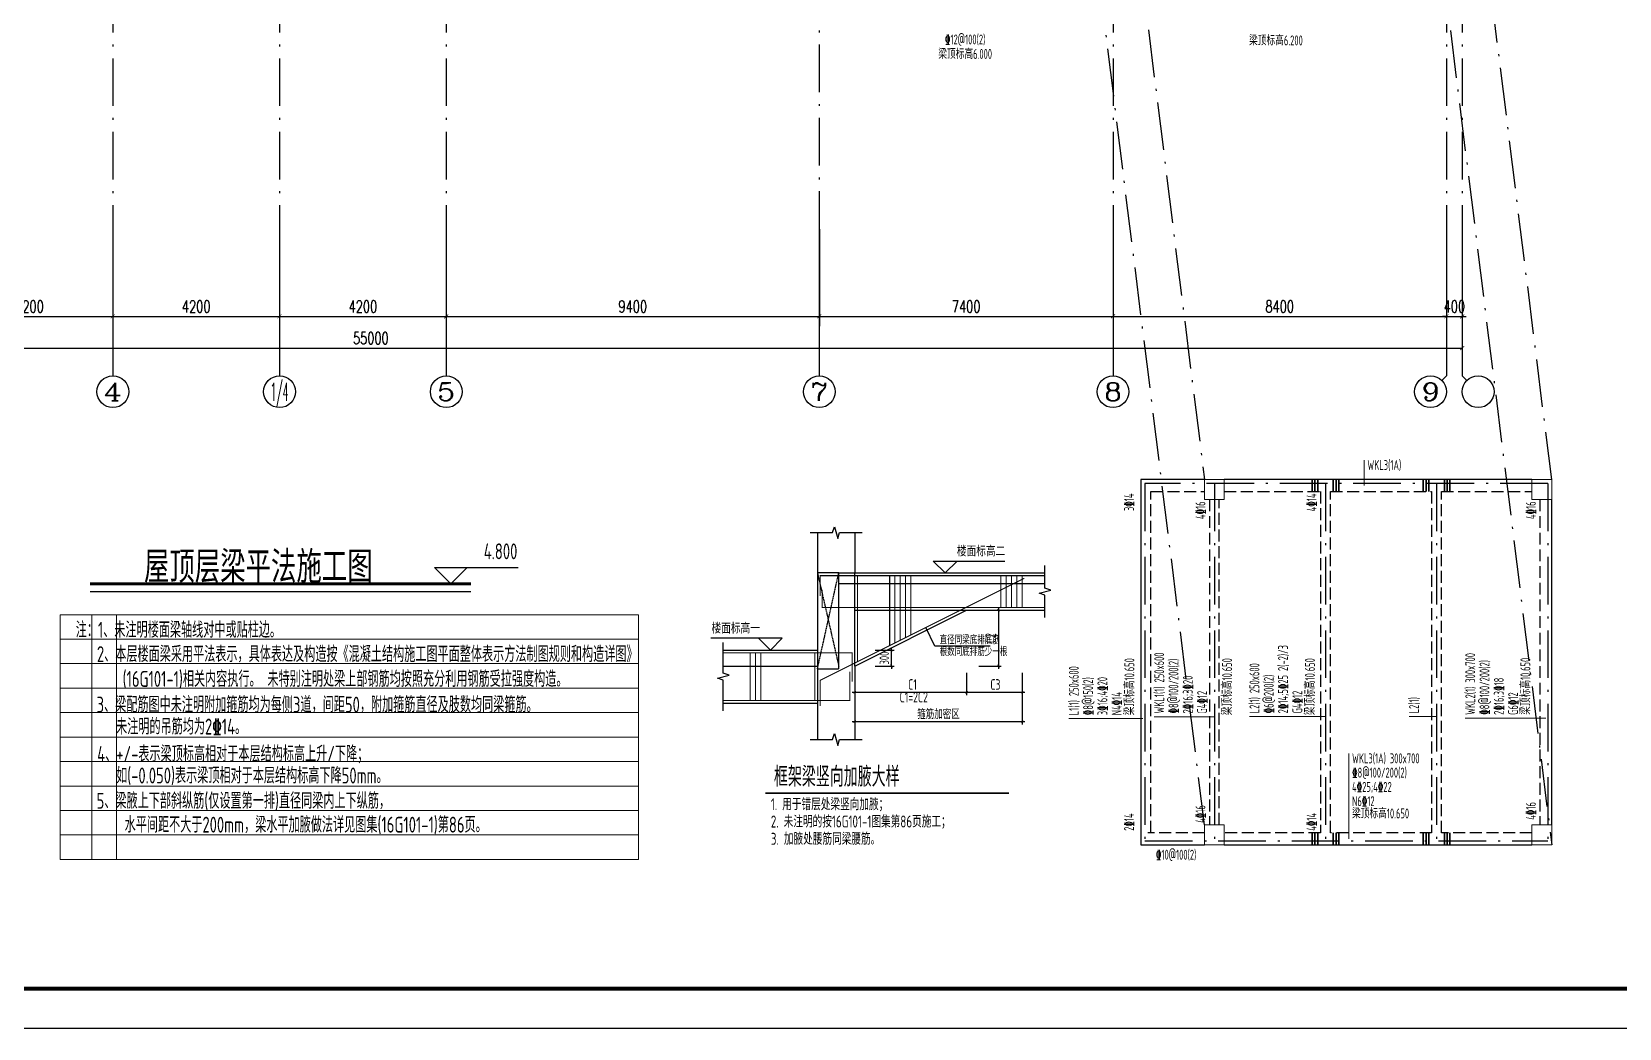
# Model space of a CAD drawing. Extents: x 169490 to 7584583, y -2399407 to 1374371.
# Drawn here: x 1738597 to 1778595, y 718146 to 743254 of the extents above; entities that cross this region are included whole.
import ezdxf
from ezdxf.enums import TextEntityAlignment as Align

# ---------------------------------------------------------------- set-up
doc = ezdxf.new("R2010")
doc.units = 0
doc.header["$LTSCALE"] = 100
for name, pattern in [('__DASH', [0.35, 0.25, -0.1]), ('D3轴线点划线', [18.5, 12, -3, 0.5, -3]), ('DASH', [0.35, 0.25, -0.1]), ('H3普通虚线', [4.2, 3, -1.2])]:
    doc.linetypes.add(name, pattern=pattern)
doc.layers.get('0').update_dxf_attribs({"linetype": 'CONTINUOUS'})
doc.layers.get('DEFPOINTS').update_dxf_attribs({"linetype": 'CONTINUOUS'})
for name, color, linetype in [('AXIS', 3, 'CONTINUOUS'), ('AXIS_TEXT', 4, 'CONTINUOUS'), ('C-AXIS(轴号)', 3, 'CONTINUOUS'), ('C-AXIS-T(字)', 7, 'CONTINUOUS'), ('C-DOTE', 8, 'D3轴线点划线'), ('C-K', 7, 'CONTINUOUS'), ('DIM', 3, 'CONTINUOUS'), ('DIM1', 3, 'CONTINUOUS'), ('PUB_DIM', 3, 'CONTINUOUS'), ('PUB_TEXT', 4, 'CONTINUOUS'), ('S-0-TEXT', 7, 'CONTINUOUS'), ('S-BEAM-LINE1', 4, 'CONTINUOUS'), ('S-BEAM-LINE2', 4, 'H3普通虚线'), ('S-DETL-LINE1', 2, 'CONTINUOUS'), ('TEXT', 7, 'CONTINUOUS'), ('THIN', 190, 'CONTINUOUS'), ('ZM-DIM', 7, 'CONTINUOUS'), ('图框', 140, 'CONTINUOUS'), ('文字', 7, 'CONTINUOUS'), ('门编号', 6, 'CONTINUOUS')]:
    doc.layers.add(name, color=color, linetype=linetype)
for name, color, linetype, lineweight in [('rein', 10, 'CONTINUOUS', 18), ('S-1-TEXT', 7, 'CONTINUOUS', 18), ('S-COLU-LINE1', 6, 'CONTINUOUS', 18), ('梁原位标注', 7, 'CONTINUOUS', 18), ('梁标注引线', 2, 'CONTINUOUS', 18), ('梁附加箍筋', 1, 'CONTINUOUS', 35), ('砼柱', 2, 'CONTINUOUS', 35)]:
    doc.layers.add(name, color=color, linetype=linetype, lineweight=lineweight)
doc.styles.add('_TCH_AXIS', font='COMPLEX', dxfattribs={"bigfont": 'GBCBIG'})
doc.styles.add('_TCH_DIM_T3', font='SIMPLEX.shx', dxfattribs={"width": 0.705882, "bigfont": 'GBCBIG.shx'})
doc.styles.add('BW_Rein', font='Tssdeng.shx', dxfattribs={"width": 0.7, "bigfont": 'hztxt.shx'})
doc.styles.add('COMPLEX', font='COMPLEX')
doc.styles.add('tssd', font='tssdeng.shx', dxfattribs={"width": 0.7, "bigfont": 'hztxt.shx'})
doc.styles.add('TSSD_Dimension', font='Tssdeng.shx', dxfattribs={"width": 0.7, "bigfont": 'tssdchn.shx'})
doc.styles.add('TSSD_Label', font='Tssdeng.shx', dxfattribs={"width": 0.7, "bigfont": 'hztxt.shx'})
doc.styles.add('TSSD_Norm', font='tssdeng.shx', dxfattribs={"bigfont": 'hztxt.shx'})
doc.styles.add('TSSD_REIN', font='tssdeng.shx', dxfattribs={"width": 0.7, "bigfont": 'hztxt.shx'})
doc.dimstyles.new('_TCH_ARCH&&100', dxfattribs={"dimtxt": 297.5, "dimasz": 100, "dimexe": 250, "dimexo": 300, "dimgap": 100, "dimtad": 1, "dimdec": 0, "dimzin": 0, "dimdsep": 46, "dimtxsty": '_TCH_DIM_T3', "dimblk": 'ARCHTICK', "dimcen": 0.09, "dimclrt": 7, "dimazin": 2, "dimtfac": 1, "dimtdec": 0, "dimtix": 1, "dimtmove": 2, "dimatfit": 3, "dimfxl": 1, "dimtolj": 1, "dimtzin": 0, "dimarcsym": 0})
doc.dimstyles.new('TSSD_50_100', dxfattribs={"dimtxt": 350, "dimasz": 100, "dimexe": 100, "dimexo": 250, "dimgap": 100, "dimtad": 1, "dimdec": 0, "dimlfac": 0.5, "dimzin": 0, "dimdsep": 46, "dimtxsty": 'TSSD_Dimension', "dimblk": 'ARCHTICK', "dimblk1": 'ARCHTICK', "dimblk2": 'ARCHTICK', "dimcen": 0, "dimdle": 100, "dimclrt": 7, "dimadec": 0, "dimazin": 0, "dimtfac": 1, "dimtdec": 0, "dimtix": 1, "dimtmove": 2, "dimatfit": 3, "dimfxl": 1, "dimtolj": 1, "dimtzin": 0, "dimarcsym": 0})

# ---------------------------------------------------------------- blocks, each defined once
blk = doc.blocks.new('_ARCHTICK')
at = {"const_width": 0.15}
blk.add_lwpolyline([(-0.5, -0.5), (0.5, 0.5)], dxfattribs=at)
blk = doc.blocks.new('*D1792')
at = {"layer": 'AXIS', "color": 0, "lineweight": -2, "transparency": 16777216}
for p, q in [((1719641, 738283), (1719641, 735033)), ((1774641, 738283), (1774641, 735033)), ((1719641, 735283), (1774641, 735283))]:
    blk.add_line(p, q, dxfattribs=at)
at = {"layer": 'DEFPOINTS', "color": 0, "transparency": 16777216}
for p in [(1719641, 738583), (1774641, 738583), (1774641, 735283)]:
    blk.add_point(p, dxfattribs=at)
at = {"layer": 'AXIS', "color": 0, "lineweight": -2, "transparency": 16777216, "xscale": 100, "yscale": 100, "zscale": 100, "rotation": 180}
blk.add_blockref('_ARCHTICK', (1719641, 735283), dxfattribs=at)
at = {"layer": 'AXIS', "color": 0, "lineweight": -2, "transparency": 16777216, "xscale": 100, "yscale": 100, "zscale": 100}
blk.add_blockref('_ARCHTICK', (1774641, 735283), dxfattribs=at)
at = {"layer": 'AXIS', "color": 7, "transparency": 16777216, "insert": (1747141, 735532), "char_height": 297.5, "attachment_point": 5, "style": '_TCH_DIM_T3'}
blk.add_mtext('\\A1;55000', dxfattribs=at)
blk = doc.blocks.new('*D1793')
at = {"layer": 'AXIS', "color": 0, "lineweight": -2, "transparency": 16777216}
for p, q in [((1774241, 738283), (1774241, 735833)), ((1774641, 738283), (1774641, 735833)), ((1774241, 736083), (1774141, 736083)), ((1774241, 736083), (1774641, 736083)), ((1774641, 736083), (1774741, 736083))]:
    blk.add_line(p, q, dxfattribs=at)
at = {"layer": 'DEFPOINTS', "color": 0, "transparency": 16777216}
for p in [(1774241, 738583), (1774641, 738583), (1774641, 736083)]:
    blk.add_point(p, dxfattribs=at)
at = {"layer": 'AXIS', "color": 0, "lineweight": -2, "transparency": 16777216, "xscale": 100, "yscale": 100, "zscale": 100}
blk.add_blockref('_ARCHTICK', (1774241, 736083), dxfattribs=at)
at = {"layer": 'AXIS', "color": 0, "lineweight": -2, "transparency": 16777216, "xscale": 100, "yscale": 100, "zscale": 100, "rotation": 180}
blk.add_blockref('_ARCHTICK', (1774641, 736083), dxfattribs=at)
at = {"layer": 'AXIS', "color": 7, "transparency": 16777216, "insert": (1774441, 736332), "char_height": 297.5, "attachment_point": 5, "style": '_TCH_DIM_T3'}
blk.add_mtext('\\A1;400', dxfattribs=at)
blk = doc.blocks.new('*D1794')
at = {"layer": 'AXIS', "color": 0, "lineweight": -2, "transparency": 16777216}
for p, q in [((1765841, 738283), (1765841, 735833)), ((1774241, 738283), (1774241, 735833)), ((1765841, 736083), (1774241, 736083))]:
    blk.add_line(p, q, dxfattribs=at)
at = {"layer": 'DEFPOINTS', "color": 0, "transparency": 16777216}
for p in [(1765841, 738583), (1774241, 738583), (1774241, 736083)]:
    blk.add_point(p, dxfattribs=at)
at = {"layer": 'AXIS', "color": 0, "lineweight": -2, "transparency": 16777216, "xscale": 100, "yscale": 100, "zscale": 100, "rotation": 180}
blk.add_blockref('_ARCHTICK', (1765841, 736083), dxfattribs=at)
at = {"layer": 'AXIS', "color": 0, "lineweight": -2, "transparency": 16777216, "xscale": 100, "yscale": 100, "zscale": 100}
blk.add_blockref('_ARCHTICK', (1774241, 736083), dxfattribs=at)
at = {"layer": 'AXIS', "color": 7, "transparency": 16777216, "insert": (1770041, 736332), "char_height": 297.5, "attachment_point": 5, "style": '_TCH_DIM_T3'}
blk.add_mtext('\\A1;8400', dxfattribs=at)
blk = doc.blocks.new('*D1795')
at = {"layer": 'AXIS', "color": 0, "lineweight": -2, "transparency": 16777216}
for p, q in [((1758441, 738283), (1758441, 735833)), ((1765841, 738283), (1765841, 735833)), ((1758441, 736083), (1765841, 736083))]:
    blk.add_line(p, q, dxfattribs=at)
at = {"layer": 'DEFPOINTS', "color": 0, "transparency": 16777216}
for p in [(1758441, 738583), (1765841, 738583), (1765841, 736083)]:
    blk.add_point(p, dxfattribs=at)
at = {"layer": 'AXIS', "color": 0, "lineweight": -2, "transparency": 16777216, "xscale": 100, "yscale": 100, "zscale": 100, "rotation": 180}
blk.add_blockref('_ARCHTICK', (1758441, 736083), dxfattribs=at)
at = {"layer": 'AXIS', "color": 0, "lineweight": -2, "transparency": 16777216, "xscale": 100, "yscale": 100, "zscale": 100}
blk.add_blockref('_ARCHTICK', (1765841, 736083), dxfattribs=at)
at = {"layer": 'AXIS', "color": 7, "transparency": 16777216, "insert": (1762141, 736332), "char_height": 297.5, "attachment_point": 5, "style": '_TCH_DIM_T3'}
blk.add_mtext('\\A1;7400', dxfattribs=at)
blk = doc.blocks.new('*D1796')
at = {"layer": 'AXIS', "color": 0, "lineweight": -2, "transparency": 16777216}
for p, q in [((1749041, 738283), (1749041, 735833)), ((1758441, 738283), (1758441, 735833)), ((1749041, 736083), (1758441, 736083))]:
    blk.add_line(p, q, dxfattribs=at)
at = {"layer": 'DEFPOINTS', "color": 0, "transparency": 16777216}
for p in [(1749041, 738583), (1758441, 738583), (1758441, 736083)]:
    blk.add_point(p, dxfattribs=at)
at = {"layer": 'AXIS', "color": 0, "lineweight": -2, "transparency": 16777216, "xscale": 100, "yscale": 100, "zscale": 100, "rotation": 180}
blk.add_blockref('_ARCHTICK', (1749041, 736083), dxfattribs=at)
at = {"layer": 'AXIS', "color": 0, "lineweight": -2, "transparency": 16777216, "xscale": 100, "yscale": 100, "zscale": 100}
blk.add_blockref('_ARCHTICK', (1758441, 736083), dxfattribs=at)
at = {"layer": 'AXIS', "color": 7, "transparency": 16777216, "insert": (1753741, 736332), "char_height": 297.5, "attachment_point": 5, "style": '_TCH_DIM_T3'}
blk.add_mtext('\\A1;9400', dxfattribs=at)
blk = doc.blocks.new('*D1797')
at = {"layer": 'AXIS', "color": 0, "lineweight": -2, "transparency": 16777216}
for p, q in [((1744841, 738283), (1744841, 735833)), ((1749041, 738283), (1749041, 735833)), ((1744841, 736083), (1749041, 736083))]:
    blk.add_line(p, q, dxfattribs=at)
at = {"layer": 'DEFPOINTS', "color": 0, "transparency": 16777216}
for p in [(1744841, 738583), (1749041, 738583), (1749041, 736083)]:
    blk.add_point(p, dxfattribs=at)
at = {"layer": 'AXIS', "color": 0, "lineweight": -2, "transparency": 16777216, "xscale": 100, "yscale": 100, "zscale": 100, "rotation": 180}
blk.add_blockref('_ARCHTICK', (1744841, 736083), dxfattribs=at)
at = {"layer": 'AXIS', "color": 0, "lineweight": -2, "transparency": 16777216, "xscale": 100, "yscale": 100, "zscale": 100}
blk.add_blockref('_ARCHTICK', (1749041, 736083), dxfattribs=at)
at = {"layer": 'AXIS', "color": 7, "transparency": 16777216, "insert": (1746941, 736332), "char_height": 297.5, "attachment_point": 5, "style": '_TCH_DIM_T3'}
blk.add_mtext('\\A1;4200', dxfattribs=at)
blk = doc.blocks.new('*D1798')
at = {"layer": 'AXIS', "color": 0, "lineweight": -2, "transparency": 16777216}
for p, q in [((1740641, 738283), (1740641, 735833)), ((1744841, 738283), (1744841, 735833)), ((1740641, 736083), (1744841, 736083))]:
    blk.add_line(p, q, dxfattribs=at)
at = {"layer": 'DEFPOINTS', "color": 0, "transparency": 16777216}
for p in [(1740641, 738583), (1744841, 738583), (1744841, 736083)]:
    blk.add_point(p, dxfattribs=at)
at = {"layer": 'AXIS', "color": 0, "lineweight": -2, "transparency": 16777216, "xscale": 100, "yscale": 100, "zscale": 100, "rotation": 180}
blk.add_blockref('_ARCHTICK', (1740641, 736083), dxfattribs=at)
at = {"layer": 'AXIS', "color": 0, "lineweight": -2, "transparency": 16777216, "xscale": 100, "yscale": 100, "zscale": 100}
blk.add_blockref('_ARCHTICK', (1744841, 736083), dxfattribs=at)
at = {"layer": 'AXIS', "color": 7, "transparency": 16777216, "insert": (1742741, 736332), "char_height": 297.5, "attachment_point": 5, "style": '_TCH_DIM_T3'}
blk.add_mtext('\\A1;4200', dxfattribs=at)
blk = doc.blocks.new('*D1799')
at = {"layer": 'AXIS', "color": 0, "lineweight": -2, "transparency": 16777216}
for p, q in [((1736441, 738283), (1736441, 735833)), ((1740641, 738283), (1740641, 735833)), ((1736441, 736083), (1740641, 736083))]:
    blk.add_line(p, q, dxfattribs=at)
at = {"layer": 'DEFPOINTS', "color": 0, "transparency": 16777216}
for p in [(1736441, 738583), (1740641, 738583), (1740641, 736083)]:
    blk.add_point(p, dxfattribs=at)
at = {"layer": 'AXIS', "color": 0, "lineweight": -2, "transparency": 16777216, "xscale": 100, "yscale": 100, "zscale": 100, "rotation": 180}
blk.add_blockref('_ARCHTICK', (1736441, 736083), dxfattribs=at)
at = {"layer": 'AXIS', "color": 0, "lineweight": -2, "transparency": 16777216, "xscale": 100, "yscale": 100, "zscale": 100}
blk.add_blockref('_ARCHTICK', (1740641, 736083), dxfattribs=at)
at = {"layer": 'AXIS', "color": 7, "transparency": 16777216, "insert": (1738541, 736332), "char_height": 297.5, "attachment_point": 5, "style": '_TCH_DIM_T3'}
blk.add_mtext('\\A1;4200', dxfattribs=at)
blk = doc.blocks.new('_AXISO')
blk.add_circle((0, 0), 0.5)
at = {"layer": 'AXIS_TEXT', "style": 'COMPLEX', "width": 1.041667}
blk.add_attdef('A', text='', height=0.56, dxfattribs=at).set_placement((-0.25, -0.28), (0.25, -0.28), align=Align.FIT)
blk = doc.blocks.new('*D8080')
at = {"layer": 'DEFPOINTS', "color": 0, "transparency": 16777216}
for p in [(276, 6565), (1140, 6565), (276, 5965)]:
    blk.add_point(p, dxfattribs=at)
at = {"layer": 'DIM', "color": 0, "lineweight": -2, "transparency": 16777216}
for p, q in [((1140, 6565), (1140, 6665)), ((526, 6565), (1240, 6565)), ((1140, 5965), (1140, 6565)), ((526, 5965), (1240, 5965)), ((1140, 5965), (1140, 5865))]:
    blk.add_line(p, q, dxfattribs=at)
at = {"layer": 'DIM', "color": 0, "lineweight": -2, "transparency": 16777216, "xscale": 100, "yscale": 100, "zscale": 100}
for p, rotation in [((1140, 6565), 270), ((1140, 5965), 90)]:
    blk.add_blockref('_ARCHTICK', p, dxfattribs=dict(at, rotation=rotation))
at = {"layer": 'DIM', "color": 7, "transparency": 16777216, "insert": (865, 6265), "char_height": 350, "attachment_point": 5, "rotation": 90, "style": 'TSSD_Dimension'}
blk.add_mtext('\\A1;300', dxfattribs=at)
blk = doc.blocks.new('*D8081')
at = {"layer": 'DEFPOINTS', "color": 0, "transparency": 16777216}
for p in [(4170, 8065), (4170, 5965), (5160, 5965)]:
    blk.add_point(p, dxfattribs=at)
at = {"layer": 'DIM', "color": 0, "lineweight": -2, "transparency": 16777216}
for p, q in [((4420, 8065), (5260, 8065)), ((5160, 8165), (5160, 5865)), ((4420, 5965), (5260, 5965))]:
    blk.add_line(p, q, dxfattribs=at)
at = {"layer": 'DIM', "color": 0, "lineweight": -2, "transparency": 16777216, "xscale": 100, "yscale": 100, "zscale": 100}
for p, rotation in [((5160, 8065), 90), ((5160, 5965), 270)]:
    blk.add_blockref('_ARCHTICK', p, dxfattribs=dict(at, rotation=rotation))
blk = doc.blocks.new('*D8082')
at = {"layer": 'DEFPOINTS', "color": 0, "transparency": 16777216}
for p in [(-245, 5965), (3955, 5965), (-245, 4975)]:
    blk.add_point(p, dxfattribs=at)
at = {"layer": 'DIM', "color": 0, "lineweight": -2, "transparency": 16777216}
for p, q in [((-245, 5715), (-245, 4875)), ((3955, 5715), (3955, 4875)), ((4055, 4975), (-345, 4975))]:
    blk.add_line(p, q, dxfattribs=at)
at = {"layer": 'DIM', "color": 0, "lineweight": -2, "transparency": 16777216, "xscale": 100, "yscale": 100, "zscale": 100, "rotation": 180}
blk.add_blockref('_ARCHTICK', (-245, 4975), dxfattribs=at)
at = {"layer": 'DIM', "color": 0, "lineweight": -2, "transparency": 16777216, "xscale": 100, "yscale": 100, "zscale": 100}
blk.add_blockref('_ARCHTICK', (3955, 4975), dxfattribs=at)
blk = doc.blocks.new('*D8083')
at = {"layer": 'DEFPOINTS', "color": 0, "transparency": 16777216}
for p in [(3955, 5965), (6055, 5965), (3955, 4975)]:
    blk.add_point(p, dxfattribs=at)
at = {"layer": 'DIM', "color": 0, "lineweight": -2, "transparency": 16777216}
for p, q in [((3955, 5715), (3955, 4875)), ((6055, 5715), (6055, 4875)), ((6155, 4975), (3855, 4975))]:
    blk.add_line(p, q, dxfattribs=at)
at = {"layer": 'DIM', "color": 0, "lineweight": -2, "transparency": 16777216, "xscale": 100, "yscale": 100, "zscale": 100, "rotation": 180}
blk.add_blockref('_ARCHTICK', (3955, 4975), dxfattribs=at)
at = {"layer": 'DIM', "color": 0, "lineweight": -2, "transparency": 16777216, "xscale": 100, "yscale": 100, "zscale": 100}
blk.add_blockref('_ARCHTICK', (6055, 4975), dxfattribs=at)
blk = doc.blocks.new('*D8084')
at = {"layer": 'DEFPOINTS', "color": 0, "transparency": 16777216}
for p in [(-245, 5695), (6055, 5695), (-245, 3872)]:
    blk.add_point(p, dxfattribs=at)
at = {"layer": 'DIM', "color": 0, "lineweight": -2, "transparency": 16777216}
for p, q in [((-245, 5445), (-245, 3772)), ((6055, 5445), (6055, 3772)), ((6155, 3872), (-345, 3872))]:
    blk.add_line(p, q, dxfattribs=at)
at = {"layer": 'DIM', "color": 0, "lineweight": -2, "transparency": 16777216, "xscale": 100, "yscale": 100, "zscale": 100, "rotation": 180}
blk.add_blockref('_ARCHTICK', (-245, 3872), dxfattribs=at)
at = {"layer": 'DIM', "color": 0, "lineweight": -2, "transparency": 16777216, "xscale": 100, "yscale": 100, "zscale": 100}
blk.add_blockref('_ARCHTICK', (6055, 3872), dxfattribs=at)
at = {"layer": 'DIM', "color": 7, "transparency": 16777216, "insert": (2905, 4147), "char_height": 350, "attachment_point": 5, "style": 'TSSD_Dimension'}
blk.add_mtext('\\A1;箍筋加密区', dxfattribs=at)
blk = doc.blocks.new('20170828212202')
at = {"layer": 'PUB_DIM'}
for p, q in [((3161, 9465), (2711, 9915)), ((2711, 9915), (5394.4, 9915)), ((3611, 9915), (3161, 9465)), ((-2967.9, 7015), (-5651.3, 7015)), ((-3867.9, 7015), (-3417.9, 6565)), ((-3417.9, 6565), (-2967.9, 7015))]:
    blk.add_line(p, q, dxfattribs=at)
at = {"layer": 'PUB_TEXT', "const_width": 60}
blk.add_lwpolyline([(-3603.9, 1188.5), (5553.7, 1188.5)], dxfattribs=at)
at = {"layer": 'rein', "const_width": 40}
for points in [[(6908.3, 9365), (-1545.2, 9365), (-1545.2, 8593.5)], [(-1545.2, 4466.4), (-1545.2, 5426.8), (6131.2, 9265)], [(-145.2, 6126.8), (-145.2, 9365)], [(1068.8, 6733.8), (1068.8, 9365)], [(1268.8, 6833.8), (1268.8, 9365)], [(1468.8, 6933.8), (1468.8, 9365)], [(1668.8, 7033.8), (1668.8, 9365)], [(1868.8, 7133.8), (1868.8, 9365)], [(5254.8, 8165), (5254.8, 9365)], [(5454.8, 8165), (5454.8, 9365)], [(5654.8, 8165), (5654.8, 9365)], [(5854.8, 8165), (5854.8, 9365)], [(6054.8, 8165), (6054.8, 9365)], [(6908.3, 8165), (-1465.4, 8165), (-1465.4, 8834.4)], [(-5190.6, 6465), (-345.2, 6465), (-345.2, 5380)], [(-4175.7, 4665), (-4175.7, 6465)], [(-3975.7, 4665), (-3975.7, 6465)], [(-3775.7, 4665), (-3775.7, 6465)], [(-1745.2, 4665), (-1745.2, 6465)], [(-5190.6, 4665), (-424.9, 4665), (-424.9, 5749.9)]]:
    blk.add_lwpolyline(points, dxfattribs=at)
at = {"layer": 'S-DETL-LINE1'}
for p, q in [((-1645.2, 10984.8), (-1645.2, 6565)), ((-245.2, 10984.8), (-245.2, 9465)), ((-245.2, 9465), (6908.3, 9465)), ((-245.2, 5965), (3954.8, 8065)), ((3954.8, 8065), (6908.3, 8065)), ((-5190.6, 6565), (-1645.2, 6565)), ((-245.2, 5965), (-245.2, 3202.8)), ((-5190.6, 4565), (-1645.2, 4565)), ((-1645.2, 4565), (-1645.2, 3202.8))]:
    blk.add_line(p, q, dxfattribs=at)
at = {"layer": 'S-DETL-LINE1', "linetype": '__DASH'}
for p, q in [((-1645.2, 5865), (-845.2, 9465)), ((-1645.2, 9465), (-845.2, 5965)), ((-845.2, 9465), (-245.2, 9465)), ((-245.2, 5965), (-245.2, 9465)), ((-245.2, 8065), (3954.8, 8065)), ((-1645.2, 6565), (-1645.2, 4565)), ((-5190.6, 5965), (-1645.2, 5965))]:
    blk.add_line(p, q, dxfattribs=at)
at = {"layer": 'S-DETL-LINE1', "linetype": 'DASH'}
blk.add_line((-845.2, 9065), (6908.3, 9065), dxfattribs=at)
at = {"layer": 'S-DETL-LINE1', "linetype": '__DASH'}
blk.add_lwpolyline([(-845.2, 9465), (-1645.2, 9465), (-1645.2, 5865), (-845.2, 5865)], close=True, dxfattribs=at)
at = {"layer": 'TEXT', "color": 7}
for p, q in [((2774.1, 6710.3), (2423.6, 7411.2)), ((4845.5, 6710.3), (2774.1, 6710.3))]:
    blk.add_line(p, q, dxfattribs=at)
at = {"layer": 'THIN'}
for points in [[(-1925.2, 10984.8), (-1075.2, 10984.8), (-1005.2, 11204.8), (-885.2, 10764.8), (-815.2, 10984.8), (34.8, 10984.8)], [(6908.3, 7785), (6908.3, 8635), (6688.3, 8705), (7128.3, 8825), (6908.3, 8895), (6908.3, 9745)], [(-5190.6, 4285), (-5190.6, 5435), (-5410.6, 5505), (-4970.6, 5625), (-5190.6, 5695), (-5190.6, 6845)], [(-1925.2, 3202.8), (-1075.2, 3202.8), (-1005.2, 3422.8), (-885.2, 2982.8), (-815.2, 3202.8), (34.8, 3202.8)]]:
    blk.add_lwpolyline(points, dxfattribs=at)
at = {"layer": 'DIM1', "color": 7, "style": 'TSSD_Norm', "width": 0.7}
for s, p in [('楼面标高二', (3597, 10088)), ('楼面标高一', (-5630.8, 7188)), ('C\x911', (1766.4, 5070.8)), ('C\x913', (4855.8, 5070.8)), ('C\x911\x90=2C\x912', (1444.5, 4597.3))]:
    blk.add_text(s, height=400, dxfattribs=at).set_placement(p)
blk.add_text('C\x912', height=400, rotation=90, dxfattribs=at).set_placement((5064.3, 6830.8))
at = {"layer": 'PUB_TEXT', "style": 'tssd', "width": 0.7}
blk.add_text('框架梁竖向加腋大样', height=750, dxfattribs=at).set_placement((-3282.4, 1429.4))
at = {"layer": 'TEXT', "color": 7, "style": 'tssd', "width": 0.7}
for s, height, p in [('根数同底排筋少一根', 300, (2946.1, 6345.1)), ('直径同梁底排底筋', 300, (2946.1, 6791.7)), ('1. 用于错层处梁竖向加腋；', 450, (-3398.7, 542.8)), ('2. 未注明的按16G101-1图集第86页施工；', 450, (-3398.7, -107.2)), ('3. 加腋处腰筋同梁腰筋。', 450, (-3398.7, -757.2))]:
    blk.add_text(s, height=height, dxfattribs=at).set_placement(p)
at = {"layer": 'DIM'}
dim = blk.add_linear_dim(base=(5160, 5965), p1=(4170.1, 8065), p2=(4170.1, 5965), angle=90, text=' ', dimstyle='TSSD_50_100', dxfattribs=at)
dim.commit()
dim.dimension.update_dxf_attribs({"geometry": '*D8081', "text_midpoint": (5160, 7015)})
dim = blk.add_linear_dim(base=(1140, 6565), p1=(276.4, 5965), p2=(276.4, 6565), angle=90, dimstyle='TSSD_50_100', dxfattribs=at)
dim.commit()
dim.dimension.update_dxf_attribs({"geometry": '*D8080', "text_midpoint": (865, 6265)})
for base, p1, p2, text, picture, middle in [((-245.2, 4975), (3954.8, 5965), (-245.2, 5965), ' ', '*D8082', (1854.8, 4975)), ((-245.2, 3872), (6054.8, 5694.7), (-245.2, 5694.7), '箍筋加密区', '*D8084', (2904.8, 4147)), ((3954.8, 4975), (6054.8, 5965), (3954.8, 5965), ' ', '*D8083', (5004.8, 4975))]:
    dim = blk.add_linear_dim(base=base, p1=p1, p2=p2, text=text, dimstyle='TSSD_50_100', dxfattribs=at)
    dim.commit()
    dim.dimension.update_dxf_attribs({"geometry": picture, "text_midpoint": middle})
blk = doc.blocks.new('A$C3A62002C')
at = {"layer": 'C-K'}
blk.add_blockref('20170828212202', (5651, 790), dxfattribs=at)

msp = doc.modelspace()

# ---------------------------------------------------------------- linework, layer by layer
at = {"layer": 'C-AXIS(轴号)'}
for p, q in [((1740640.5, 738583), (1740640.5, 734583)), ((1744840.5, 738583), (1744840.5, 734583)), ((1749040.5, 738583), (1749040.5, 734583)), ((1758440.5, 738583), (1758440.5, 734583)), ((1765840.5, 738583), (1765840.5, 734583)), ((1774240.5, 738583), (1774240.5, 734583)), ((1774640.5, 738583), (1774640.5, 734583)), ((1774123.3, 734465.8), (1774240.5, 734583)), ((1774757.7, 734465.8), (1774640.5, 734583))]:
    msp.add_line(p, q, dxfattribs=at)
at = {"layer": 'C-DOTE'}
for p, q in [((1740640.5, 764783), (1740640.5, 738583)), ((1744840.5, 764783), (1744840.5, 738583)), ((1749040.5, 764783), (1749040.5, 738583)), ((1765840.5, 764783), (1765840.5, 738583)), ((1774240.5, 764783), (1774240.5, 738583)), ((1774640.5, 764783), (1774640.5, 738583)), ((1765590.5, 752483), (1768143.7, 731970.6)), ((1776893.7, 731970.6), (1774340.5, 752483)), ((1758440.5, 752183), (1758440.5, 738583)), ((1768143.7, 723270.6), (1765590.5, 743783)), ((1774340.5, 743283), (1776893.7, 722770.6)), ((1776793.7, 731870.6), (1766643.7, 731870.6)), ((1766643.7, 731870.6), (1766643.7, 722870.6)), ((1768393.7, 731870.6), (1768393.7, 722870.6)), ((1771193.7, 731870.6), (1771193.7, 722870.6)), ((1773993.7, 731870.6), (1773993.7, 722870.6)), ((1776793.7, 731870.6), (1776793.7, 722870.6)), ((1766643.7, 722870.6), (1776793.7, 722870.6))]:
    msp.add_line(p, q, dxfattribs=at)
at = {"layer": 'S-1-TEXT', "color": 8}
for p, q in [((1753886.8, 728565), (1739310.2, 728565)), ((1739310.2, 728565), (1739310.2, 722398.6)), ((1740111.1, 728565), (1740111.1, 722398.6)), ((1740728.6, 728565), (1740728.6, 722398.6)), ((1753886.8, 728565), (1753886.8, 722398.6)), ((1753886.8, 727948.4), (1739310.2, 727948.4)), ((1753886.8, 727331.7), (1739310.2, 727331.7)), ((1753886.8, 726715.1), (1739310.2, 726715.1)), ((1753886.8, 726098.4), (1739310.2, 726098.4)), ((1753886.8, 725481.8), (1739310.2, 725481.8)), ((1753886.8, 724865.2), (1739310.2, 724865.2)), ((1753886.8, 724248.5), (1739310.2, 724248.5)), ((1753886.8, 723631.9), (1739310.2, 723631.9)), ((1753886.8, 723015.2), (1739310.2, 723015.2)), ((1753886.8, 722398.6), (1739310.2, 722398.6))]:
    msp.add_line(p, q, dxfattribs=at)
at = {"layer": 'S-BEAM-LINE1'}
for p, q in [((1768143.7, 731970.6), (1766543.7, 731970.6)), ((1766543.7, 731970.6), (1766543.7, 722770.6)), ((1771193.7, 731970.6), (1768643.7, 731970.6)), ((1773993.7, 731970.6), (1771193.7, 731970.6)), ((1776393.7, 731970.6), (1773993.7, 731970.6)), ((1776893.7, 723270.6), (1776893.7, 731470.6)), ((1766543.7, 722770.6), (1768143.7, 722770.6)), ((1768643.7, 722770.6), (1771193.7, 722770.6)), ((1771193.7, 722770.6), (1773993.7, 722770.6)), ((1773993.7, 722770.6), (1776393.7, 722770.6))]:
    msp.add_line(p, q, dxfattribs=at)
at = {"layer": 'S-BEAM-LINE2'}
for p, q in [((1766793.7, 731670.6), (1768143.7, 731670.6)), ((1766793.7, 723070.6), (1766793.7, 731670.6)), ((1768643.7, 731670.6), (1771068.7, 731670.6)), ((1771068.7, 731670.6), (1771068.7, 723070.6)), ((1771318.7, 731670.6), (1773868.7, 731670.6)), ((1771318.7, 723070.6), (1771318.7, 731670.6)), ((1773868.7, 731670.6), (1773868.7, 723070.6)), ((1774118.7, 731670.6), (1776393.7, 731670.6)), ((1774118.7, 723070.6), (1774118.7, 731670.6)), ((1768268.7, 731470.6), (1768268.7, 723270.6)), ((1768518.7, 723270.6), (1768518.7, 731470.6)), ((1776593.7, 731470.6), (1776593.7, 723270.6)), ((1768143.7, 723070.6), (1766718.7, 723070.6)), ((1771068.7, 723070.6), (1768643.7, 723070.6)), ((1773868.7, 723070.6), (1771318.7, 723070.6)), ((1776393.7, 723070.6), (1774118.7, 723070.6))]:
    msp.add_line(p, q, dxfattribs=at)
at = {"layer": 'S-COLU-LINE1'}
for points in [[(1768643.7, 731970.6), (1768143.7, 731970.6), (1768143.7, 731470.6), (1768643.7, 731470.6)], [(1776893.7, 731970.6), (1776393.7, 731970.6), (1776393.7, 731470.6), (1776893.7, 731470.6)], [(1768643.7, 723270.6), (1768143.7, 723270.6), (1768143.7, 722770.6), (1768643.7, 722770.6)], [(1776893.7, 723270.6), (1776393.7, 723270.6), (1776393.7, 722770.6), (1776893.7, 722770.6)]]:
    msp.add_lwpolyline(points, close=True, dxfattribs=at)
at = {"layer": 'THIN'}
for p, q in [((1749158.8, 729342.2), (1748746.3, 729754.7)), ((1748746.3, 729754.7), (1750849.7, 729754.7)), ((1749158.8, 729342.2), (1749571.3, 729754.7))]:
    msp.add_line(p, q, dxfattribs=at)
at = {"layer": '图框'}
msp.add_lwpolyline([(1707296, 718145.5), (1791396, 718145.5), (1791396, 777545.5), (1707296, 777545.5)], close=True, dxfattribs=at)
at = {"layer": '图框', "const_width": 100}
msp.add_lwpolyline([(1709796, 719145.5), (1790396, 719145.5), (1790396, 776545.5), (1709796, 776545.5)], close=True, dxfattribs=at)
at = {"layer": '文字'}
msp.add_line((1740065.4, 729146.3), (1749662.2, 729146.3), dxfattribs=at)
at = {"layer": '文字', "const_width": 75}
msp.add_lwpolyline([(1740065.4, 729342.2), (1749662.2, 729342.2)], dxfattribs=at)
at = {"layer": '梁标注引线'}
for p, q in [((1772169.3, 731820.6), (1772169.3, 732462.3)), ((1768393.7, 725996.2), (1766879.5, 725996.2)), ((1771193.7, 725999.5), (1769279.1, 725999.5)), ((1773993.7, 725999.5), (1773299.6, 725999.5)), ((1766593.7, 725952.5), (1764728, 725952.5)), ((1776743.7, 725962.6), (1774715.7, 725962.6)), ((1771783.1, 722920.6), (1771783.1, 725071.2))]:
    msp.add_line(p, q, dxfattribs=at)
at = {"layer": '梁附加箍筋', "lineweight": 35}
for p, q in [((1770858.7, 731670.6), (1770858.7, 731970.6)), ((1770928.7, 731670.6), (1770928.7, 731970.6)), ((1770998.7, 731670.6), (1770998.7, 731970.6)), ((1771388.7, 731670.6), (1771388.7, 731970.6)), ((1771458.7, 731670.6), (1771458.7, 731970.6)), ((1771528.7, 731670.6), (1771528.7, 731970.6)), ((1773658.7, 731670.6), (1773658.7, 731970.6)), ((1773728.7, 731670.6), (1773728.7, 731970.6)), ((1773798.7, 731670.6), (1773798.7, 731970.6)), ((1774188.7, 731670.6), (1774188.7, 731970.6)), ((1774258.7, 731670.6), (1774258.7, 731970.6)), ((1774328.7, 731670.6), (1774328.7, 731970.6)), ((1770858.7, 722770.6), (1770858.7, 723070.6)), ((1770928.7, 722770.6), (1770928.7, 723070.6)), ((1770998.7, 722770.6), (1770998.7, 723070.6)), ((1771388.7, 722770.6), (1771388.7, 723070.6)), ((1771458.7, 722770.6), (1771458.7, 723070.6)), ((1771528.7, 722770.6), (1771528.7, 723070.6)), ((1773658.7, 722770.6), (1773658.7, 723070.6)), ((1773728.7, 722770.6), (1773728.7, 723070.6)), ((1773798.7, 722770.6), (1773798.7, 723070.6)), ((1774188.7, 722770.6), (1774188.7, 723070.6)), ((1774258.7, 722770.6), (1774258.7, 723070.6)), ((1774328.7, 722770.6), (1774328.7, 723070.6))]:
    msp.add_line(p, q, dxfattribs=at)
at = {"layer": '砼柱', "ltscale": 10}
msp.add_lwpolyline([(1709796, 776545.5), (1783400.9, 776545.5), (1783400.9, 719145.5), (1709796, 719145.5)], close=True, dxfattribs=at)

# ---------------------------------------------------------------- block references
at = {"layer": 'C-AXIS(轴号)'}
ref = msp.add_blockref('_AXISO', (1740640.5, 734183), dxfattribs=dict(at, xscale=800, yscale=800, zscale=800))
ref.add_attrib('A', '4', dxfattribs={"layer": 'C-AXIS-T(字)', "height": 452.5, "style": '_TCH_AXIS', "width": 1.3125}).set_placement((1740414.2, 733956.7), (1740866.8, 733956.7), align=Align.FIT)
ref = msp.add_blockref('_AXISO', (1744840.5, 734183), dxfattribs=dict(at, xscale=800, yscale=800, zscale=800))
ref.add_attrib('A', '1/4', dxfattribs={"layer": 'C-AXIS-T(字)', "height": 452.55, "style": '_TCH_AXIS', "width": 0.396226}).set_placement((1744614.2, 733956.7), (1745066.8, 733956.7), align=Align.FIT)
ref = msp.add_blockref('_AXISO', (1749040.5, 734183), dxfattribs=dict(at, xscale=800, yscale=800, zscale=800))
ref.add_attrib('A', '5', dxfattribs={"layer": 'C-AXIS-T(字)', "height": 452.5, "style": '_TCH_AXIS', "width": 1.5}).set_placement((1748814.2, 733956.7), (1749266.8, 733956.7), align=Align.FIT)
ref = msp.add_blockref('_AXISO', (1758440.5, 734183), dxfattribs=dict(at, xscale=800, yscale=800, zscale=800))
ref.add_attrib('A', '7', dxfattribs={"layer": 'C-AXIS-T(字)', "height": 452.5, "style": '_TCH_AXIS', "width": 1.5}).set_placement((1758214.2, 733956.7), (1758666.8, 733956.7), align=Align.FIT)
ref = msp.add_blockref('_AXISO', (1765840.5, 734183), dxfattribs=dict(at, xscale=800, yscale=800, zscale=800))
ref.add_attrib('A', '8', dxfattribs={"layer": 'C-AXIS-T(字)', "height": 452.5, "style": '_TCH_AXIS', "width": 1.5}).set_placement((1765614.2, 733956.7), (1766066.8, 733956.7), align=Align.FIT)
ref = msp.add_blockref('_AXISO', (1773840.5, 734183), dxfattribs=dict(at, xscale=800, yscale=800, zscale=800))
ref.add_attrib('A', '9', dxfattribs={"layer": 'C-AXIS-T(字)', "height": 452.5, "style": '_TCH_AXIS', "width": 1.5}).set_placement((1773614.2, 733956.7), (1774066.8, 733956.7), align=Align.FIT)
at = {"layer": 'C-AXIS(轴号)', "xscale": 800, "yscale": 800, "zscale": 800}
msp.add_blockref('_AXISO', (1775040.5, 734183), dxfattribs=at)
at = {"layer": 'ZM-DIM', "color": 200, "ltscale": 10, "xscale": 0.67, "yscale": 0.67, "zscale": 0.67}
msp.add_blockref('A$C3A62002C', (1755710.3, 722745.6), dxfattribs=at)

# ---------------------------------------------------------------- texts
at = {"layer": 'S-0-TEXT', "style": 'TSSD_REIN', "width": 0.7}
for s, p in [(' 注：1、未注明楼面梁轴线对中或贴柱边。', (1739534.7, 727985, -2339.2)), ('2、本层楼面梁采用平法表示，具体表达及构造按《混凝土结构施工图平面整体表示方法制图规则和构造详图》', (1740239.4, 727372.2, 27253.5)), (' (16G101-1)相关内容执行。 未特别注明处梁上部钢筋均按照充分利用钢筋受拉强度构造。', (1740716.3, 726746.6, 28423.1)), ('3、梁配筋图中未注明附加箍筋均为每侧3道，间距50，附加箍筋直径及肢数均同梁箍筋。', (1740230.9, 726100.3, 28423.1)), ('未注明的吊筋均为2%%13214。', (1740722.6, 725546.4)), ('4、+/-表示梁顶标高相对于本层结构标高上升/下降；', (1740246.9, 724858.4, 28423.1)), ('如(-0.050)表示梁顶相对于本层结构标高下降50mm。', (1740722.6, 724313.2)), ('5、梁腋上下部斜纵筋(仅设置第一排)直径同梁内上下纵筋，', (1740231, 723676.3, 28423.1)), ('  水平间距不大于200mm，梁水平加腋做法详见图集(16G101-1)第86页。', (1740597.2, 723074.2))]:
    msp.add_text(s, height=400, rotation=359.99983, dxfattribs=at).set_placement(p)
at = {"layer": 'THIN', "style": 'TSSD_Label', "width": 0.7}
msp.add_text('4.800', height=400, dxfattribs=at).set_placement((1750833, 729841.9), align=Align.BOTTOM_RIGHT)
at = {"layer": '梁原位标注', "style": 'BW_Rein', "width": 0.65}
for s, p in [('%%13212@100(2)', (1762115.5, 742934.5)), ('梁顶标高6.200', (1769945.7, 742910)), ('梁顶标高6.000', (1762115.5, 742569.2)), ('%%13210@100(2)', (1767431.2, 722393.1))]:
    msp.add_text(s, height=250, dxfattribs=at).set_placement(p, align=Align.CENTER)
for s, p in [('3%%13214', (1766368.7, 731620.6)), ('4%%13214', (1770968.7, 731620.6)), ('4%%13216', (1768168.7, 731420.6)), ('4%%13216', (1776493.7, 731420.6))]:
    msp.add_text(s, height=250, rotation=90, dxfattribs=at).set_placement(p, align=Align.RIGHT)
for s, p in [('梁顶标高10.650', (1768839.9, 726032.5)), ('4%%13216', (1768168.7, 723320.6)), ('4%%13216', (1776493.7, 723398.7)), ('2%%13214', (1766368.7, 723120.6)), ('4%%13214', (1770968.7, 723120.6))]:
    msp.add_text(s, height=250, rotation=90, dxfattribs=at).set_placement(p)
at = {"layer": '梁标注引线', "style": 'BW_Rein', "width": 0.65}
for s, p in [('WKL3(1A)', (1772249.3, 732212.3)), ('WKL3(1A) 300x700', (1771863.1, 724821.2)), ('%%1328@100/200(2)', (1771863.1, 724461.2)), ('4%%13225;4%%13222', (1771863.1, 724101.2)), ('N6%%13212', (1771863.1, 723741.2)), ('梁顶标高10.650', (1771863.1, 723432.7))]:
    msp.add_text(s, height=250, dxfattribs=at).set_placement(p)
for s, p in [('WKL1(1) 250x600', (1767129.5, 726076.2)), ('2%%13214;5%%13225 2(-2)/3', (1770249.1, 726079.5)), ('WKL2(1) 300x700', (1774965.7, 726042.6)), ('梁顶标高10.650', (1766378.9, 726032.5)), ('%%1328@100/200(2)', (1767489.5, 726076.2)), ('L2(1) 250x600', (1769529.1, 726079.5)), ('梁顶标高10.650', (1770927.3, 726032.5)), ('%%1328@100/200(2)', (1775325.7, 726042.6)), ('梁顶标高10.650', (1776355.5, 726042.6)), ('%%1328@150(2)', (1765338, 726032.5)), ('3%%13216;4%%13220', (1765698, 726032.5)), ('2%%13216;3%%13220', (1767849.5, 726076.2)), ('%%1326@200(2)', (1769889.1, 726079.5)), ('2%%13216;3%%13218', (1775685.7, 726042.6)), ('N4%%13214', (1766058, 726032.5)), ('G4%%13212', (1768209.5, 726076.2)), ('G4%%13212', (1770609.1, 726079.5)), ('L2(1)', (1773549.6, 726079.5)), ('G6%%13212', (1776045.7, 726042.6))]:
    msp.add_text(s, height=250, rotation=90, dxfattribs=at).set_placement(p)
at = {"layer": '梁标注引线', "color": 3, "style": 'BW_Rein', "width": 0.65}
msp.add_text('L1(1) 250x600', height=250, rotation=90, dxfattribs=at).set_placement((1764978, 726032.5))
at = {"layer": '门编号', "color": 7, "style": 'TSSD_REIN', "width": 0.8}
msp.add_text('屋顶层梁平法施工图', height=800, dxfattribs=at).set_placement((1744305.4, 729804.9), align=Align.MIDDLE)

# ---------------------------------------------------------------- dimensions: what is measured, and where the dimension line sits
at = {"layer": 'AXIS'}
for p1, p2, distance, picture, middle in [((1719640.5, 738583), (1774640.5, 738583), -3300, '*D1792', (1747140.5, 735531.7)), ((1736440.5, 738583), (1740640.5, 738583), -2500, '*D1799', (1738540.5, 736331.7)), ((1740640.5, 738583), (1744840.5, 738583), -2500, '*D1798', (1742740.5, 736331.7)), ((1744840.5, 738583), (1749040.5, 738583), -2500, '*D1797', (1746940.5, 736331.7)), ((1749040.5, 738583), (1758440.5, 738583), -2500, '*D1796', (1753740.5, 736331.7)), ((1758440.5, 738583), (1765840.5, 738583), -2500, '*D1795', (1762140.5, 736331.7)), ((1765840.5, 738583), (1774240.5, 738583), -2500, '*D1794', (1770040.5, 736331.7)), ((1774240.5, 738583), (1774640.5, 738583), -2500, '*D1793', (1774440.5, 736331.7))]:
    dim = msp.add_aligned_dim(p1=p1, p2=p2, distance=distance, dimstyle='_TCH_ARCH&&100', dxfattribs=at)
    dim.commit()
    dim.dimension.update_dxf_attribs({"geometry": picture, "text_midpoint": middle})

doc.saveas('drawing.dxf')
